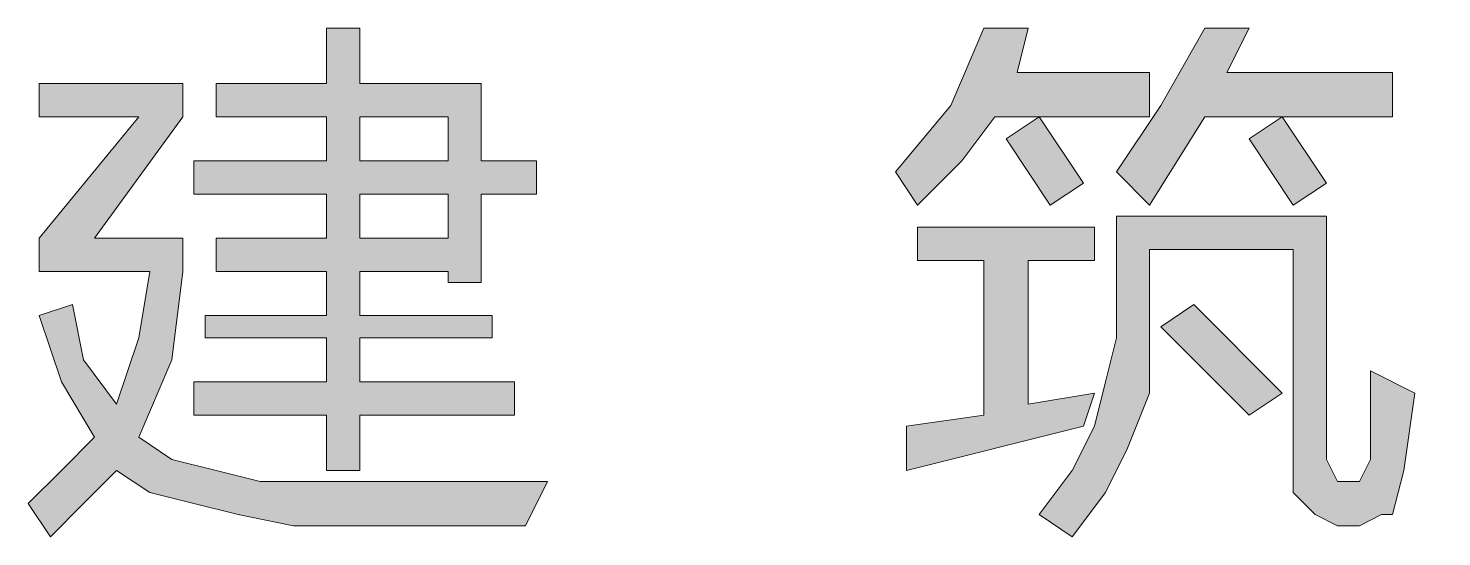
# Model space of a CAD drawing. Header units: millimetres. Extents: x 591771 to 1936534, y -622016 to 355666.
# Drawn here: x 671264 to 672187, y -50549 to -50217 of the extents above; entities that cross this region are included whole.
import ezdxf

# ---------------------------------------------------------------- set-up
doc = ezdxf.new("R2010")
doc.units = ezdxf.units.MM
doc.header["$LTSCALE"] = 80
doc.layers.add('0GPS-\\M+5CFFB\\M+5BBF0\\M+5CBA8\\M+5B9DC', color=1, linetype='Continuous')

# ---------------------------------------------------------------- blocks, each defined once
blk = doc.blocks.new('A$C7A821879')
h = blk.add_hatch(color=165)
h.paths.add_polyline_path([(4833.92, 621.99), (4862.77, 694.11), (4776.23, 694.11), (4776.23, 643.63), (4805.08, 571.51), (4841.14, 513.82), (4869.98, 549.88), (4884.4, 600.36), (4833.92, 600.36)], flags=17)
h.paths.add_polyline_path([(4776.23, 585.94), (4769.02, 535.46), (4754.6, 484.98), (4732.96, 441.71), (4704.12, 405.65), (4682.48, 427.29), (4718.54, 470.55), (4740.18, 528.25), (4747.39, 593.15), (4754.6, 694.11), (4725.75, 694.11), (4725.75, 715.74), (4891.62, 715.74), (4891.62, 686.9), (4855.56, 621.99), (4913.25, 621.99), (4913.25, 600.36), (4891.62, 542.67), (4862.77, 492.19), (4898.83, 456.13), (4942.1, 434.5), (4920.46, 405.65), (4877.19, 434.5), (4841.14, 470.55), (4805.08, 434.5), (4761.81, 405.65), (4740.18, 427.29), (4790.66, 456.13), (4826.71, 492.19), (4797.87, 535.46)])
h.paths.add_polyline_path([(4646.43, 549.88), (4718.54, 557.09), (4718.54, 535.46), (4624.79, 521.03), (4617.58, 549.88), (4639.22, 571.51), (4668.06, 614.78), (4610.37, 607.57), (4603.16, 629.21), (4639.22, 672.47), (4668.06, 737.38), (4696.91, 722.95), (4639.22, 629.21), (4675.27, 629.21), (4704.12, 679.69), (4725.75, 665.26)])
h.paths.add_polyline_path([(4603.16, 470.55), (4711.33, 499.4), (4718.54, 477.77), (4617.58, 448.92)])
h.paths.add_polyline_path([(4217.29, 542.67), (4311.04, 542.67), (4311.04, 607.57), (4217.29, 607.57)], flags=16)
h.paths.add_polyline_path([(4311.04, 694.11), (4217.29, 694.11), (4217.29, 629.21), (4311.04, 629.21)], flags=16)
h.paths.add_polyline_path([(4101.91, 542.67), (4195.66, 542.67), (4195.66, 607.57), (4101.91, 607.57)], flags=16)
h.paths.add_polyline_path([(4101.91, 629.21), (4195.66, 629.21), (4195.66, 694.11), (4101.91, 694.11)], flags=16)
h.paths.add_polyline_path([(4073.07, 715.74), (4339.89, 715.74), (4339.89, 499.4), (4311.04, 499.4), (4311.04, 521.03), (4217.29, 521.03), (4217.29, 405.65), (4195.66, 405.65), (4195.66, 521.03), (4101.91, 521.03), (4101.91, 499.4), (4073.07, 499.4)])
h.paths.add_polyline_path([(3514.9, 694.11), (3392.31, 694.11), (3392.31, 643.63), (3514.9, 643.63)], flags=16)
h.paths.add_polyline_path([(3370.67, 722.95), (3536.54, 722.95), (3536.54, 607.57), (3514.9, 607.57), (3514.9, 614.78), (3392.31, 614.78), (3392.31, 607.57), (3370.67, 607.57)])
h.paths.add_polyline_path([(3341.83, 441.71), (3442.79, 441.71), (3442.79, 492.19), (3363.46, 492.19), (3363.46, 513.82), (3442.79, 513.82), (3442.79, 564.3), (3356.25, 564.3), (3356.25, 585.94), (3550.96, 585.94), (3550.96, 564.3), (3464.42, 564.3), (3464.42, 513.82), (3543.75, 513.82), (3543.75, 492.19), (3464.42, 492.19), (3464.42, 441.71), (3565.38, 441.71), (3565.38, 420.07), (3341.83, 420.07)])
h.paths.add_polyline_path([(3226.44, 499.4), (3255.29, 549.88), (3276.92, 614.78), (3226.44, 614.78), (3226.44, 636.42), (3276.92, 636.42), (3276.92, 686.9), (3233.65, 679.69), (3226.44, 708.53), (3349.04, 722.95), (3356.25, 701.32), (3305.77, 694.11), (3305.77, 636.42), (3349.04, 636.42), (3349.04, 614.78), (3305.77, 614.78), (3305.77, 571.51), (3320.19, 578.73), (3356.25, 535.46), (3334.61, 521.03), (3305.77, 557.09), (3305.77, 405.65), (3276.92, 405.65), (3276.92, 564.3), (3262.5, 513.82), (3233.65, 470.55)])
h.paths.add_polyline_path([(2667.5, 456.13), (2811.73, 456.13), (2811.73, 679.69), (2681.93, 679.69), (2681.93, 708.53), (2970.39, 708.53), (2970.39, 679.69), (2840.58, 679.69), (2840.58, 456.13), (2992.02, 456.13), (2992.02, 427.29), (2667.5, 427.29)])
h.paths.add_polyline_path([(2353.76, 621.99), (2324.91, 665.26), (2346.54, 679.69), (2375.39, 636.42)], flags=16)
h.paths.add_polyline_path([(2267.22, 542.67), (2288.85, 557.09), (2346.54, 499.4), (2324.91, 484.98)], flags=17)
h.paths.add_polyline_path([(2324.91, 737.38), (2310.49, 708.53), (2418.66, 708.53), (2418.66, 679.69), (2296.06, 679.69), (2260.01, 621.99), (2238.37, 643.63), (2267.22, 686.9), (2296.06, 737.38)])
h.paths.add_polyline_path([(2353.76, 593.15), (2260.01, 593.15), (2260.01, 535.46), (2260.01, 499.4), (2245.58, 463.34), (2231.16, 434.5), (2209.53, 405.65), (2187.89, 420.07), (2209.53, 448.92), (2223.95, 477.77), (2231.16, 506.61), (2238.37, 535.46), (2238.37, 614.78), (2375.39, 614.78), (2375.39, 456.13), (2382.6, 441.71), (2389.81, 441.71), (2397.02, 441.71), (2404.24, 456.13), (2404.24, 513.82), (2433.08, 499.4), (2425.87, 448.92), (2418.66, 420.07), (2411.45, 420.07), (2397.02, 412.86), (2382.6, 412.86), (2368.18, 420.07), (2360.97, 427.29), (2353.76, 434.5), (2353.76, 456.13)])
h.paths.add_polyline_path([(2195.1, 621.99), (2166.26, 665.26), (2187.89, 679.69), (2216.74, 636.42)], flags=16)
h.paths.add_polyline_path([(2101.35, 477.77), (2151.83, 484.98), (2151.83, 585.94), (2108.57, 585.94), (2108.57, 607.57), (2223.95, 607.57), (2223.95, 585.94), (2180.68, 585.94), (2180.68, 492.19), (2223.95, 499.4), (2216.74, 477.77), (2101.35, 448.92)])
h.paths.add_polyline_path([(2180.68, 737.38), (2173.47, 708.53), (2260.01, 708.53), (2260.01, 679.69), (2159.05, 679.69), (2137.41, 650.84), (2108.57, 621.99), (2094.14, 643.63), (2130.2, 686.9), (2151.83, 737.38)])
h.paths.add_polyline_path([(1744.34, 600.36), (1802.03, 600.36), (1802.03, 629.21), (1744.34, 629.21)], flags=16)
h.paths.add_polyline_path([(1802.03, 679.69), (1744.34, 679.69), (1744.34, 650.84), (1802.03, 650.84)], flags=16)
h.paths.add_polyline_path([(1636.17, 506.61), (1722.7, 506.61), (1722.7, 535.46), (1643.38, 535.46), (1643.38, 549.88), (1722.7, 549.88), (1722.7, 578.73), (1650.59, 578.73), (1650.59, 600.36), (1722.7, 600.36), (1722.7, 629.21), (1636.17, 629.21), (1636.17, 650.84), (1722.7, 650.84), (1722.7, 679.69), (1650.59, 679.69), (1650.59, 701.32), (1722.7, 701.32), (1722.7, 737.38), (1744.34, 737.38), (1744.34, 701.32), (1823.66, 701.32), (1823.66, 650.84), (1859.72, 650.84), (1859.72, 629.21), (1823.66, 629.21), (1823.66, 571.51), (1802.03, 571.51), (1802.03, 578.73), (1744.34, 578.73), (1744.34, 549.88), (1830.87, 549.88), (1830.87, 535.46), (1744.34, 535.46), (1744.34, 506.61), (1845.3, 506.61), (1845.3, 484.98), (1744.34, 484.98), (1744.34, 448.92), (1722.7, 448.92), (1722.7, 484.98), (1636.17, 484.98)])
h.paths.add_polyline_path([(1556.84, 557.09), (1564.05, 521.03), (1585.69, 492.19), (1600.11, 535.46), (1607.32, 578.73), (1535.2, 578.73), (1535.2, 600.36), (1600.11, 679.69), (1535.2, 679.69), (1535.2, 701.32), (1628.95, 701.32), (1628.95, 679.69), (1571.26, 600.36), (1628.95, 600.36), (1628.95, 578.73), (1621.74, 521.03), (1600.11, 470.55), (1621.74, 456.13), (1650.59, 448.92), (1679.43, 441.71), (1715.49, 441.71), (1866.93, 441.71), (1852.51, 412.86), (1701.07, 412.86), (1665.01, 420.07), (1636.17, 427.29), (1607.32, 434.5), (1585.69, 448.92), (1564.05, 427.29), (1542.42, 405.65), (1527.99, 427.29), (1549.63, 448.92), (1571.26, 470.55), (1549.63, 506.61), (1535.2, 549.88)])
at = {"color": 165, "lineweight": 0}
for p, q in [((1722.7, 701.32), (1722.7, 737.38)), ((1722.7, 737.38), (1744.34, 737.38)), ((1744.34, 737.38), (1744.34, 701.32)), ((2130.2, 686.9), (2151.83, 737.38)), ((2151.83, 737.38), (2180.68, 737.38)), ((2180.68, 737.38), (2173.47, 708.53)), ((2180.68, 737.38), (2180.68, 737.38)), ((2180.68, 737.38), (2180.68, 737.38)), ((2267.22, 686.9), (2296.06, 737.38)), ((2296.06, 737.38), (2324.91, 737.38)), ((2324.91, 737.38), (2310.49, 708.53)), ((2324.91, 737.38), (2324.91, 737.38)), ((2324.91, 737.38), (2324.91, 737.38)), ((1535.2, 679.69), (1535.2, 701.32)), ((1535.2, 701.32), (1628.95, 701.32)), ((1628.95, 701.32), (1628.95, 679.69)), ((1650.59, 679.69), (1650.59, 701.32)), ((1650.59, 701.32), (1722.7, 701.32)), ((1744.34, 701.32), (1823.66, 701.32)), ((1823.66, 701.32), (1823.66, 650.84)), ((2173.47, 708.53), (2260.01, 708.53)), ((2260.01, 708.53), (2260.01, 679.69)), ((2310.49, 708.53), (2418.66, 708.53)), ((2418.66, 708.53), (2418.66, 679.69)), ((2094.14, 643.63), (2130.2, 686.9)), ((2238.37, 643.63), (2267.22, 686.9)), ((1535.2, 600.36), (1600.11, 679.69)), ((1600.11, 679.69), (1535.2, 679.69)), ((1628.95, 679.69), (1571.26, 600.36)), ((1722.7, 679.69), (1650.59, 679.69)), ((1722.7, 650.84), (1722.7, 679.69)), ((1802.03, 679.69), (1744.34, 679.69)), ((1744.34, 679.69), (1744.34, 650.84)), ((1802.03, 650.84), (1802.03, 679.69)), ((1802.03, 679.69), (1802.03, 679.69)), ((2159.05, 679.69), (2137.41, 650.84)), ((2260.01, 679.69), (2159.05, 679.69)), ((2159.05, 679.69), (2159.05, 679.69)), ((2166.26, 665.26), (2187.89, 679.69)), ((2187.89, 679.69), (2187.89, 679.69)), ((2187.89, 679.69), (2216.74, 636.42)), ((2296.06, 679.69), (2260.01, 621.99)), ((2418.66, 679.69), (2296.06, 679.69)), ((2296.06, 679.69), (2296.06, 679.69)), ((2324.91, 665.26), (2346.54, 679.69)), ((2346.54, 679.69), (2346.54, 679.69)), ((2346.54, 679.69), (2375.39, 636.42)), ((2195.1, 621.99), (2166.26, 665.26)), ((2353.76, 621.99), (2324.91, 665.26)), ((1636.17, 629.21), (1636.17, 650.84)), ((1636.17, 650.84), (1722.7, 650.84)), ((1744.34, 650.84), (1802.03, 650.84)), ((1823.66, 650.84), (1859.72, 650.84)), ((1859.72, 650.84), (1859.72, 629.21)), ((2137.41, 650.84), (2108.57, 621.99)), ((2108.57, 621.99), (2094.14, 643.63)), ((2094.14, 643.63), (2094.14, 643.63)), ((2260.01, 621.99), (2238.37, 643.63)), ((2238.37, 643.63), (2238.37, 643.63)), ((1722.7, 629.21), (1636.17, 629.21)), ((1722.7, 600.36), (1722.7, 629.21)), ((1802.03, 629.21), (1744.34, 629.21)), ((1744.34, 629.21), (1744.34, 600.36)), ((1802.03, 600.36), (1802.03, 629.21)), ((1859.72, 629.21), (1823.66, 629.21)), ((1823.66, 629.21), (1823.66, 571.51)), ((2216.74, 636.42), (2195.1, 621.99)), ((2375.39, 636.42), (2353.76, 621.99)), ((2108.57, 621.99), (2108.57, 621.99)), ((2195.1, 621.99), (2195.1, 621.99)), ((2195.1, 621.99), (2195.1, 621.99)), ((2260.01, 621.99), (2260.01, 621.99)), ((2353.76, 621.99), (2353.76, 621.99)), ((2353.76, 621.99), (2353.76, 621.99)), ((2238.37, 535.46), (2238.37, 614.78)), ((2238.37, 614.78), (2375.39, 614.78)), ((2375.39, 614.78), (2375.39, 456.13)), ((1535.2, 578.73), (1535.2, 600.36)), ((1571.26, 600.36), (1628.95, 600.36)), ((1628.95, 600.36), (1628.95, 578.73)), ((1650.59, 578.73), (1650.59, 600.36)), ((1650.59, 600.36), (1722.7, 600.36)), ((1744.34, 600.36), (1802.03, 600.36)), ((1744.34, 600.36), (1744.34, 600.36)), ((2108.57, 585.94), (2108.57, 607.57)), ((2108.57, 607.57), (2223.95, 607.57)), ((2223.95, 607.57), (2223.95, 585.94)), ((2353.76, 593.15), (2260.01, 593.15)), ((2260.01, 593.15), (2260.01, 535.46)), ((2353.76, 456.13), (2353.76, 593.15)), ((2353.76, 593.15), (2353.76, 593.15)), ((2151.83, 585.94), (2108.57, 585.94)), ((2151.83, 484.98), (2151.83, 585.94)), ((2223.95, 585.94), (2180.68, 585.94)), ((2180.68, 585.94), (2180.68, 492.19)), ((1607.32, 578.73), (1535.2, 578.73)), ((1600.11, 535.46), (1607.32, 578.73)), ((1628.95, 578.73), (1621.74, 521.03)), ((1628.95, 578.73), (1628.95, 578.73)), ((1722.7, 578.73), (1650.59, 578.73)), ((1722.7, 549.88), (1722.7, 578.73)), ((1802.03, 578.73), (1744.34, 578.73)), ((1744.34, 578.73), (1744.34, 549.88)), ((1802.03, 571.51), (1802.03, 578.73)), ((1823.66, 571.51), (1802.03, 571.51)), ((1535.2, 549.88), (1556.84, 557.09)), ((1556.84, 557.09), (1556.84, 557.09)), ((1556.84, 557.09), (1564.05, 521.03)), ((1556.84, 557.09), (1556.84, 557.09)), ((2267.22, 542.67), (2288.85, 557.09)), ((2288.85, 557.09), (2288.85, 557.09)), ((2288.85, 557.09), (2346.54, 499.4)), ((1549.63, 506.61), (1535.2, 549.88)), ((1643.38, 535.46), (1643.38, 549.88)), ((1643.38, 549.88), (1722.7, 549.88)), ((1744.34, 549.88), (1830.87, 549.88)), ((1830.87, 549.88), (1830.87, 535.46)), ((1585.69, 492.19), (1600.11, 535.46)), ((1722.7, 535.46), (1643.38, 535.46)), ((1722.7, 506.61), (1722.7, 535.46)), ((1830.87, 535.46), (1744.34, 535.46)), ((1744.34, 535.46), (1744.34, 506.61)), ((2231.16, 506.61), (2238.37, 535.46)), ((2260.01, 535.46), (2260.01, 535.46)), ((2260.01, 535.46), (2260.01, 499.4)), ((2324.91, 484.98), (2267.22, 542.67)), ((2267.22, 542.67), (2267.22, 542.67)), ((2267.22, 542.67), (2267.22, 542.67)), ((1564.05, 521.03), (1585.69, 492.19)), ((1621.74, 521.03), (1600.11, 470.55)), ((2404.24, 456.13), (2404.24, 513.82)), ((2404.24, 513.82), (2404.24, 513.82)), ((2404.24, 513.82), (2433.08, 499.4)), ((1571.26, 470.55), (1549.63, 506.61)), ((1636.17, 506.61), (1722.7, 506.61)), ((1636.17, 484.98), (1636.17, 506.61)), ((1636.17, 506.61), (1636.17, 506.61)), ((1744.34, 506.61), (1845.3, 506.61)), ((1845.3, 506.61), (1845.3, 484.98)), ((2180.68, 492.19), (2223.95, 499.4)), ((2223.95, 499.4), (2216.74, 477.77)), ((2223.95, 477.77), (2231.16, 506.61)), ((2223.95, 499.4), (2223.95, 499.4)), ((2260.01, 499.4), (2245.58, 463.34)), ((2346.54, 499.4), (2324.91, 484.98)), ((2433.08, 499.4), (2425.87, 448.92)), ((2433.08, 499.4), (2433.08, 499.4)), ((1585.69, 492.19), (1585.69, 492.19)), ((2180.68, 492.19), (2180.68, 492.19)), ((1722.7, 484.98), (1636.17, 484.98)), ((1722.7, 448.92), (1722.7, 484.98)), ((1845.3, 484.98), (1744.34, 484.98)), ((1744.34, 484.98), (1744.34, 448.92)), ((2101.35, 477.77), (2151.83, 484.98)), ((2324.91, 484.98), (2324.91, 484.98)), ((2101.35, 477.77), (2101.35, 477.77)), ((2216.74, 477.77), (2101.35, 448.92)), ((2101.35, 448.92), (2101.35, 477.77)), ((2101.35, 477.77), (2101.35, 477.77)), ((2209.53, 448.92), (2223.95, 477.77)), ((2216.74, 477.77), (2216.74, 477.77)), ((1549.63, 448.92), (1571.26, 470.55)), ((1571.26, 470.55), (1571.26, 470.55)), ((1600.11, 470.55), (1600.11, 470.55)), ((1600.11, 470.55), (1621.74, 456.13)), ((2245.58, 463.34), (2231.16, 434.5)), ((1621.74, 456.13), (1650.59, 448.92)), ((2353.76, 434.5), (2353.76, 456.13)), ((2375.39, 456.13), (2375.39, 456.13)), ((2375.39, 456.13), (2382.6, 441.71)), ((2397.02, 441.71), (2404.24, 456.13)), ((2404.24, 456.13), (2404.24, 456.13)), ((1527.99, 427.29), (1549.63, 448.92)), ((1585.69, 448.92), (1564.05, 427.29)), ((1607.32, 434.5), (1585.69, 448.92)), ((1585.69, 448.92), (1585.69, 448.92)), ((1650.59, 448.92), (1679.43, 441.71)), ((1744.34, 448.92), (1722.7, 448.92)), ((2187.89, 420.07), (2209.53, 448.92)), ((2425.87, 448.92), (2418.66, 420.07)), ((2425.87, 448.92), (2425.87, 448.92)), ((1636.17, 427.29), (1607.32, 434.5)), ((1679.43, 441.71), (1715.49, 441.71)), ((1715.49, 441.71), (1715.49, 441.71)), ((1715.49, 441.71), (1866.93, 441.71)), ((1866.93, 441.71), (1852.51, 412.86)), ((1866.93, 441.71), (1866.93, 441.71)), ((2231.16, 434.5), (2209.53, 405.65)), ((2360.97, 427.29), (2353.76, 434.5)), ((2382.6, 441.71), (2382.6, 441.71)), ((2382.6, 441.71), (2389.81, 441.71)), ((2389.81, 441.71), (2389.81, 441.71)), ((2389.81, 441.71), (2397.02, 441.71)), ((1542.42, 405.65), (1527.99, 427.29)), ((1527.99, 427.29), (1527.99, 427.29)), ((1564.05, 427.29), (1542.42, 405.65)), ((1665.01, 420.07), (1636.17, 427.29)), ((2368.18, 420.07), (2360.97, 427.29)), ((1701.07, 412.86), (1665.01, 420.07)), ((2209.53, 405.65), (2187.89, 420.07)), ((2187.89, 420.07), (2187.89, 420.07)), ((2382.6, 412.86), (2368.18, 420.07)), ((2411.45, 420.07), (2397.02, 412.86)), ((2418.66, 420.07), (2411.45, 420.07)), ((1852.51, 412.86), (1701.07, 412.86)), ((1701.07, 412.86), (1701.07, 412.86)), ((1852.51, 412.86), (1852.51, 412.86)), ((2397.02, 412.86), (2382.6, 412.86)), ((2382.6, 412.86), (2382.6, 412.86)), ((1542.42, 405.65), (1542.42, 405.65)), ((2209.53, 405.65), (2209.53, 405.65))]:
    blk.add_line(p, q, dxfattribs=at)

msp = doc.modelspace()

# ---------------------------------------------------------------- block references
at = {"layer": '0GPS-\\M+5CFFB\\M+5BBF0\\M+5CBA8\\M+5B9DC', "ltscale": 10}
msp.add_blockref('A$C7A821879', (669736.29, -50954.8), dxfattribs=at)

doc.saveas('drawing.dxf')
